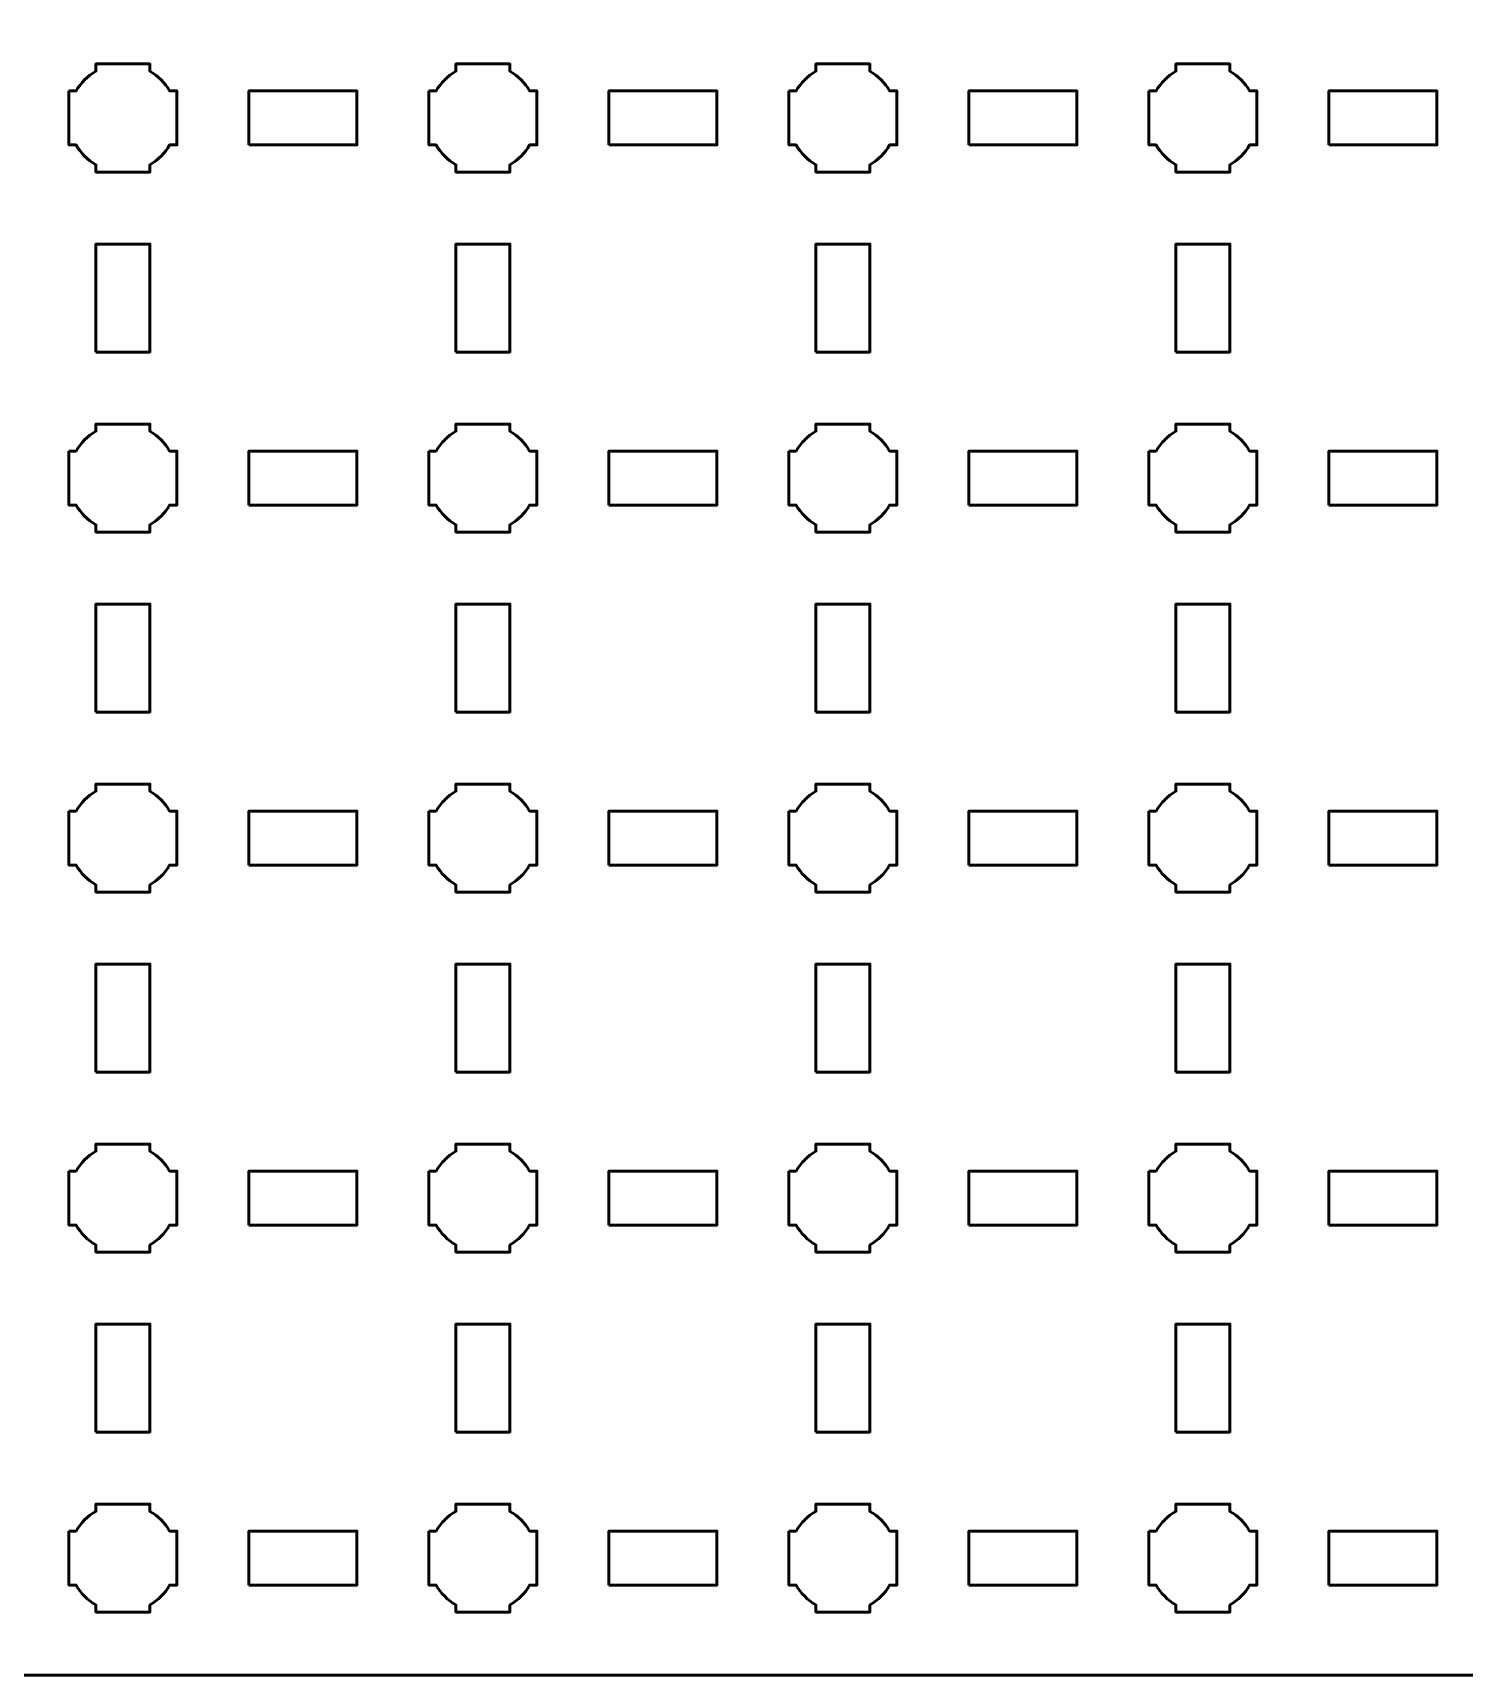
# Model space of a CAD drawing. Header units: centimetres. Extents: x -25.1 to 4.2, y -23.5 to -6.2.
# Drawn here: x -11 to -3.05, y -23.5 to -14.38 of the extents above; entities that cross this region are included whole.
import ezdxf

# ---------------------------------------------------------------- set-up
doc = ezdxf.new("R2010")
doc.units = ezdxf.units.CM
doc.header["$MEASUREMENT"] = 0
doc.layers.add('Layer 1', color=7, linetype='Continuous')

msp = doc.modelspace()

# ---------------------------------------------------------------- linework, layer by layer
at = {"layer": 'Layer 1', "lineweight": 53}
for points in [[(-9.8, -15), (-9.2, -15), (-9.2, -14.7), (-9.8, -14.7), (-9.8, -15)], [(-7.8, -15), (-7.2, -15), (-7.2, -14.7), (-7.8, -14.7), (-7.8, -15)], [(-5.8, -15), (-5.2, -15), (-5.2, -14.7), (-5.8, -14.7), (-5.8, -15)], [(-3.8, -15), (-3.2, -15), (-3.2, -14.7), (-3.8, -14.7), (-3.8, -15)], [(-10.65, -16.15), (-10.35, -16.15), (-10.35, -15.55), (-10.65, -15.55), (-10.65, -16.15)], [(-8.65, -16.15), (-8.35, -16.15), (-8.35, -15.55), (-8.65, -15.55), (-8.65, -16.15)], [(-6.65, -16.15), (-6.35, -16.15), (-6.35, -15.55), (-6.65, -15.55), (-6.65, -16.15)], [(-4.65, -16.15), (-4.35, -16.15), (-4.35, -15.55), (-4.65, -15.55), (-4.65, -16.15)], [(-9.8, -17), (-9.2, -17), (-9.2, -16.7), (-9.8, -16.7), (-9.8, -17)], [(-7.8, -17), (-7.2, -17), (-7.2, -16.7), (-7.8, -16.7), (-7.8, -17)], [(-5.8, -17), (-5.2, -17), (-5.2, -16.7), (-5.8, -16.7), (-5.8, -17)], [(-3.8, -17), (-3.2, -17), (-3.2, -16.7), (-3.8, -16.7), (-3.8, -17)], [(-10.65, -18.15), (-10.35, -18.15), (-10.35, -17.55), (-10.65, -17.55), (-10.65, -18.15)], [(-8.65, -18.15), (-8.35, -18.15), (-8.35, -17.55), (-8.65, -17.55), (-8.65, -18.15)], [(-6.65, -18.15), (-6.35, -18.15), (-6.35, -17.55), (-6.65, -17.55), (-6.65, -18.15)], [(-4.65, -18.15), (-4.35, -18.15), (-4.35, -17.55), (-4.65, -17.55), (-4.65, -18.15)], [(-9.8, -19), (-9.2, -19), (-9.2, -18.7), (-9.8, -18.7), (-9.8, -19)], [(-7.8, -19), (-7.2, -19), (-7.2, -18.7), (-7.8, -18.7), (-7.8, -19)], [(-5.8, -19), (-5.2, -19), (-5.2, -18.7), (-5.8, -18.7), (-5.8, -19)], [(-3.8, -19), (-3.2, -19), (-3.2, -18.7), (-3.8, -18.7), (-3.8, -19)], [(-10.65, -20.15), (-10.35, -20.15), (-10.35, -19.55), (-10.65, -19.55), (-10.65, -20.15)], [(-8.65, -20.15), (-8.35, -20.15), (-8.35, -19.55), (-8.65, -19.55), (-8.65, -20.15)], [(-6.65, -20.15), (-6.35, -20.15), (-6.35, -19.55), (-6.65, -19.55), (-6.65, -20.15)], [(-4.65, -20.15), (-4.35, -20.15), (-4.35, -19.55), (-4.65, -19.55), (-4.65, -20.15)], [(-9.8, -21), (-9.2, -21), (-9.2, -20.7), (-9.8, -20.7), (-9.8, -21)], [(-7.8, -21), (-7.2, -21), (-7.2, -20.7), (-7.8, -20.7), (-7.8, -21)], [(-5.8, -21), (-5.2, -21), (-5.2, -20.7), (-5.8, -20.7), (-5.8, -21)], [(-3.8, -21), (-3.2, -21), (-3.2, -20.7), (-3.8, -20.7), (-3.8, -21)], [(-10.65, -22.15), (-10.35, -22.15), (-10.35, -21.55), (-10.65, -21.55), (-10.65, -22.15)], [(-8.65, -22.15), (-8.35, -22.15), (-8.35, -21.55), (-8.65, -21.55), (-8.65, -22.15)], [(-6.65, -22.15), (-6.35, -22.15), (-6.35, -21.55), (-6.65, -21.55), (-6.65, -22.15)], [(-4.65, -22.15), (-4.35, -22.15), (-4.35, -21.55), (-4.65, -21.55), (-4.65, -22.15)], [(-9.8, -23), (-9.2, -23), (-9.2, -22.7), (-9.8, -22.7), (-9.8, -23)], [(-7.8, -23), (-7.2, -23), (-7.2, -22.7), (-7.8, -22.7), (-7.8, -23)], [(-5.8, -23), (-5.2, -23), (-5.2, -22.7), (-5.8, -22.7), (-5.8, -23)], [(-3.8, -23), (-3.2, -23), (-3.2, -22.7), (-3.8, -22.7), (-3.8, -23)]]:
    msp.add_lwpolyline(points, close=True, dxfattribs=at)
for points, knots in [([(-25.15, -23), (-25.15, -23), (-25.15, -6.7), (-25.15, -6.7), (-25.15, -6.7), (-25.15, -6.42391), (-24.92609, -6.2), (-24.65, -6.2), (-24.65, -6.2), (-24.65, -6.2), (3.65, -6.2), (3.65, -6.2), (3.65, -6.2), (3.92609, -6.2), (4.15, -6.42391), (4.15, -6.7), (4.15, -6.7), (4.15, -6.7), (4.15, -23), (4.15, -23), (4.15, -23), (4.15, -23.27609), (3.92609, -23.5), (3.65, -23.5), (3.65, -23.5), (3.65, -23.5), (-24.65, -23.5), (-24.65, -23.5), (-24.65, -23.5), (-24.92609, -23.5), (-25.15, -23.27609), (-25.15, -23)], [0, 0, 0, 0, 0.125, 0.125, 0.125, 0.125, 0.25, 0.25, 0.25, 0.25, 0.375, 0.375, 0.375, 0.375, 0.5, 0.5, 0.5, 0.5, 0.625, 0.625, 0.625, 0.625, 0.75, 0.75, 0.75, 0.75, 0.875, 0.875, 0.875, 0.875, 1, 1, 1, 1]), ([(-10.8, -14.7), (-10.8, -14.7), (-10.75985, -14.7), (-10.75985, -14.7), (-10.75985, -14.7), (-10.7335, -14.65447), (-10.69553, -14.6165), (-10.65, -14.59015), (-10.65, -14.59015), (-10.65, -14.59015), (-10.65, -14.55), (-10.65, -14.55), (-10.65, -14.55), (-10.65, -14.55), (-10.5, -14.55), (-10.5, -14.55), (-10.5, -14.55), (-10.5, -14.55), (-10.35, -14.55), (-10.35, -14.55), (-10.35, -14.55), (-10.35, -14.55), (-10.35, -14.59015), (-10.35, -14.59015), (-10.35, -14.59015), (-10.30447, -14.6165), (-10.2665, -14.65447), (-10.24015, -14.7), (-10.24015, -14.7), (-10.24015, -14.7), (-10.2, -14.7), (-10.2, -14.7), (-10.2, -14.7), (-10.2, -14.7), (-10.2, -14.85), (-10.2, -14.85), (-10.2, -14.85), (-10.2, -14.85), (-10.2, -15), (-10.2, -15), (-10.2, -15), (-10.2, -15), (-10.24015, -15), (-10.24015, -15), (-10.24015, -15), (-10.2665, -15.04553), (-10.30447, -15.0835), (-10.35, -15.10985), (-10.35, -15.10985), (-10.35, -15.10985), (-10.35, -15.15), (-10.35, -15.15), (-10.35, -15.15), (-10.35, -15.15), (-10.5, -15.15), (-10.5, -15.15), (-10.5, -15.15), (-10.5, -15.15), (-10.65, -15.15), (-10.65, -15.15), (-10.65, -15.15), (-10.65, -15.15), (-10.65, -15.10985), (-10.65, -15.10985), (-10.65, -15.10985), (-10.69553, -15.0835), (-10.7335, -15.04553), (-10.75985, -15), (-10.75985, -15), (-10.75985, -15), (-10.8, -15), (-10.8, -15), (-10.8, -15), (-10.8, -15), (-10.8, -14.85), (-10.8, -14.85), (-10.8, -14.85), (-10.8, -14.85), (-10.8, -14.7), (-10.8, -14.7)], [0, 0, 0, 0, 0.05, 0.05, 0.05, 0.05, 0.1, 0.1, 0.1, 0.1, 0.15, 0.15, 0.15, 0.15, 0.2, 0.2, 0.2, 0.2, 0.25, 0.25, 0.25, 0.25, 0.3, 0.3, 0.3, 0.3, 0.35, 0.35, 0.35, 0.35, 0.4, 0.4, 0.4, 0.4, 0.45, 0.45, 0.45, 0.45, 0.5, 0.5, 0.5, 0.5, 0.55, 0.55, 0.55, 0.55, 0.6, 0.6, 0.6, 0.6, 0.65, 0.65, 0.65, 0.65, 0.7, 0.7, 0.7, 0.7, 0.75, 0.75, 0.75, 0.75, 0.8, 0.8, 0.8, 0.8, 0.85, 0.85, 0.85, 0.85, 0.9, 0.9, 0.9, 0.9, 0.95, 0.95, 0.95, 0.95, 1, 1, 1, 1]), ([(-8.8, -14.7), (-8.8, -14.7), (-8.75985, -14.7), (-8.75985, -14.7), (-8.75985, -14.7), (-8.7335, -14.65447), (-8.69553, -14.6165), (-8.65, -14.59015), (-8.65, -14.59015), (-8.65, -14.59015), (-8.65, -14.55), (-8.65, -14.55), (-8.65, -14.55), (-8.65, -14.55), (-8.5, -14.55), (-8.5, -14.55), (-8.5, -14.55), (-8.5, -14.55), (-8.35, -14.55), (-8.35, -14.55), (-8.35, -14.55), (-8.35, -14.55), (-8.35, -14.59015), (-8.35, -14.59015), (-8.35, -14.59015), (-8.30447, -14.6165), (-8.2665, -14.65447), (-8.24015, -14.7), (-8.24015, -14.7), (-8.24015, -14.7), (-8.2, -14.7), (-8.2, -14.7), (-8.2, -14.7), (-8.2, -14.7), (-8.2, -14.85), (-8.2, -14.85), (-8.2, -14.85), (-8.2, -14.85), (-8.2, -15), (-8.2, -15), (-8.2, -15), (-8.2, -15), (-8.24015, -15), (-8.24015, -15), (-8.24015, -15), (-8.2665, -15.04553), (-8.30447, -15.0835), (-8.35, -15.10985), (-8.35, -15.10985), (-8.35, -15.10985), (-8.35, -15.15), (-8.35, -15.15), (-8.35, -15.15), (-8.35, -15.15), (-8.5, -15.15), (-8.5, -15.15), (-8.5, -15.15), (-8.5, -15.15), (-8.65, -15.15), (-8.65, -15.15), (-8.65, -15.15), (-8.65, -15.15), (-8.65, -15.10985), (-8.65, -15.10985), (-8.65, -15.10985), (-8.69553, -15.0835), (-8.7335, -15.04553), (-8.75985, -15), (-8.75985, -15), (-8.75985, -15), (-8.8, -15), (-8.8, -15), (-8.8, -15), (-8.8, -15), (-8.8, -14.85), (-8.8, -14.85), (-8.8, -14.85), (-8.8, -14.85), (-8.8, -14.7), (-8.8, -14.7)], [0, 0, 0, 0, 0.05, 0.05, 0.05, 0.05, 0.1, 0.1, 0.1, 0.1, 0.15, 0.15, 0.15, 0.15, 0.2, 0.2, 0.2, 0.2, 0.25, 0.25, 0.25, 0.25, 0.3, 0.3, 0.3, 0.3, 0.35, 0.35, 0.35, 0.35, 0.4, 0.4, 0.4, 0.4, 0.45, 0.45, 0.45, 0.45, 0.5, 0.5, 0.5, 0.5, 0.55, 0.55, 0.55, 0.55, 0.6, 0.6, 0.6, 0.6, 0.65, 0.65, 0.65, 0.65, 0.7, 0.7, 0.7, 0.7, 0.75, 0.75, 0.75, 0.75, 0.8, 0.8, 0.8, 0.8, 0.85, 0.85, 0.85, 0.85, 0.9, 0.9, 0.9, 0.9, 0.95, 0.95, 0.95, 0.95, 1, 1, 1, 1]), ([(-6.8, -14.7), (-6.8, -14.7), (-6.75985, -14.7), (-6.75985, -14.7), (-6.75985, -14.7), (-6.7335, -14.65447), (-6.69553, -14.6165), (-6.65, -14.59015), (-6.65, -14.59015), (-6.65, -14.59015), (-6.65, -14.55), (-6.65, -14.55), (-6.65, -14.55), (-6.65, -14.55), (-6.5, -14.55), (-6.5, -14.55), (-6.5, -14.55), (-6.5, -14.55), (-6.35, -14.55), (-6.35, -14.55), (-6.35, -14.55), (-6.35, -14.55), (-6.35, -14.59015), (-6.35, -14.59015), (-6.35, -14.59015), (-6.30447, -14.6165), (-6.2665, -14.65447), (-6.24015, -14.7), (-6.24015, -14.7), (-6.24015, -14.7), (-6.2, -14.7), (-6.2, -14.7), (-6.2, -14.7), (-6.2, -14.7), (-6.2, -14.85), (-6.2, -14.85), (-6.2, -14.85), (-6.2, -14.85), (-6.2, -15), (-6.2, -15), (-6.2, -15), (-6.2, -15), (-6.24015, -15), (-6.24015, -15), (-6.24015, -15), (-6.2665, -15.04553), (-6.30447, -15.0835), (-6.35, -15.10985), (-6.35, -15.10985), (-6.35, -15.10985), (-6.35, -15.15), (-6.35, -15.15), (-6.35, -15.15), (-6.35, -15.15), (-6.5, -15.15), (-6.5, -15.15), (-6.5, -15.15), (-6.5, -15.15), (-6.65, -15.15), (-6.65, -15.15), (-6.65, -15.15), (-6.65, -15.15), (-6.65, -15.10985), (-6.65, -15.10985), (-6.65, -15.10985), (-6.69553, -15.0835), (-6.7335, -15.04553), (-6.75985, -15), (-6.75985, -15), (-6.75985, -15), (-6.8, -15), (-6.8, -15), (-6.8, -15), (-6.8, -15), (-6.8, -14.85), (-6.8, -14.85), (-6.8, -14.85), (-6.8, -14.85), (-6.8, -14.7), (-6.8, -14.7)], [0, 0, 0, 0, 0.05, 0.05, 0.05, 0.05, 0.1, 0.1, 0.1, 0.1, 0.15, 0.15, 0.15, 0.15, 0.2, 0.2, 0.2, 0.2, 0.25, 0.25, 0.25, 0.25, 0.3, 0.3, 0.3, 0.3, 0.35, 0.35, 0.35, 0.35, 0.4, 0.4, 0.4, 0.4, 0.45, 0.45, 0.45, 0.45, 0.5, 0.5, 0.5, 0.5, 0.55, 0.55, 0.55, 0.55, 0.6, 0.6, 0.6, 0.6, 0.65, 0.65, 0.65, 0.65, 0.7, 0.7, 0.7, 0.7, 0.75, 0.75, 0.75, 0.75, 0.8, 0.8, 0.8, 0.8, 0.85, 0.85, 0.85, 0.85, 0.9, 0.9, 0.9, 0.9, 0.95, 0.95, 0.95, 0.95, 1, 1, 1, 1]), ([(-4.8, -14.7), (-4.8, -14.7), (-4.75985, -14.7), (-4.75985, -14.7), (-4.75985, -14.7), (-4.7335, -14.65447), (-4.69553, -14.6165), (-4.65, -14.59015), (-4.65, -14.59015), (-4.65, -14.59015), (-4.65, -14.55), (-4.65, -14.55), (-4.65, -14.55), (-4.65, -14.55), (-4.5, -14.55), (-4.5, -14.55), (-4.5, -14.55), (-4.5, -14.55), (-4.35, -14.55), (-4.35, -14.55), (-4.35, -14.55), (-4.35, -14.55), (-4.35, -14.59015), (-4.35, -14.59015), (-4.35, -14.59015), (-4.30447, -14.6165), (-4.2665, -14.65447), (-4.24015, -14.7), (-4.24015, -14.7), (-4.24015, -14.7), (-4.2, -14.7), (-4.2, -14.7), (-4.2, -14.7), (-4.2, -14.7), (-4.2, -14.85), (-4.2, -14.85), (-4.2, -14.85), (-4.2, -14.85), (-4.2, -15), (-4.2, -15), (-4.2, -15), (-4.2, -15), (-4.24015, -15), (-4.24015, -15), (-4.24015, -15), (-4.2665, -15.04553), (-4.30447, -15.0835), (-4.35, -15.10985), (-4.35, -15.10985), (-4.35, -15.10985), (-4.35, -15.15), (-4.35, -15.15), (-4.35, -15.15), (-4.35, -15.15), (-4.5, -15.15), (-4.5, -15.15), (-4.5, -15.15), (-4.5, -15.15), (-4.65, -15.15), (-4.65, -15.15), (-4.65, -15.15), (-4.65, -15.15), (-4.65, -15.10985), (-4.65, -15.10985), (-4.65, -15.10985), (-4.69553, -15.0835), (-4.7335, -15.04553), (-4.75985, -15), (-4.75985, -15), (-4.75985, -15), (-4.8, -15), (-4.8, -15), (-4.8, -15), (-4.8, -15), (-4.8, -14.85), (-4.8, -14.85), (-4.8, -14.85), (-4.8, -14.85), (-4.8, -14.7), (-4.8, -14.7)], [0, 0, 0, 0, 0.05, 0.05, 0.05, 0.05, 0.1, 0.1, 0.1, 0.1, 0.15, 0.15, 0.15, 0.15, 0.2, 0.2, 0.2, 0.2, 0.25, 0.25, 0.25, 0.25, 0.3, 0.3, 0.3, 0.3, 0.35, 0.35, 0.35, 0.35, 0.4, 0.4, 0.4, 0.4, 0.45, 0.45, 0.45, 0.45, 0.5, 0.5, 0.5, 0.5, 0.55, 0.55, 0.55, 0.55, 0.6, 0.6, 0.6, 0.6, 0.65, 0.65, 0.65, 0.65, 0.7, 0.7, 0.7, 0.7, 0.75, 0.75, 0.75, 0.75, 0.8, 0.8, 0.8, 0.8, 0.85, 0.85, 0.85, 0.85, 0.9, 0.9, 0.9, 0.9, 0.95, 0.95, 0.95, 0.95, 1, 1, 1, 1]), ([(-10.8, -16.7), (-10.8, -16.7), (-10.75985, -16.7), (-10.75985, -16.7), (-10.75985, -16.7), (-10.7335, -16.65447), (-10.69553, -16.6165), (-10.65, -16.59015), (-10.65, -16.59015), (-10.65, -16.59015), (-10.65, -16.55), (-10.65, -16.55), (-10.65, -16.55), (-10.65, -16.55), (-10.5, -16.55), (-10.5, -16.55), (-10.5, -16.55), (-10.5, -16.55), (-10.35, -16.55), (-10.35, -16.55), (-10.35, -16.55), (-10.35, -16.55), (-10.35, -16.59015), (-10.35, -16.59015), (-10.35, -16.59015), (-10.30447, -16.6165), (-10.2665, -16.65447), (-10.24015, -16.7), (-10.24015, -16.7), (-10.24015, -16.7), (-10.2, -16.7), (-10.2, -16.7), (-10.2, -16.7), (-10.2, -16.7), (-10.2, -16.85), (-10.2, -16.85), (-10.2, -16.85), (-10.2, -16.85), (-10.2, -17), (-10.2, -17), (-10.2, -17), (-10.2, -17), (-10.24015, -17), (-10.24015, -17), (-10.24015, -17), (-10.2665, -17.04553), (-10.30447, -17.0835), (-10.35, -17.10985), (-10.35, -17.10985), (-10.35, -17.10985), (-10.35, -17.15), (-10.35, -17.15), (-10.35, -17.15), (-10.35, -17.15), (-10.5, -17.15), (-10.5, -17.15), (-10.5, -17.15), (-10.5, -17.15), (-10.65, -17.15), (-10.65, -17.15), (-10.65, -17.15), (-10.65, -17.15), (-10.65, -17.10985), (-10.65, -17.10985), (-10.65, -17.10985), (-10.69553, -17.0835), (-10.7335, -17.04553), (-10.75985, -17), (-10.75985, -17), (-10.75985, -17), (-10.8, -17), (-10.8, -17), (-10.8, -17), (-10.8, -17), (-10.8, -16.85), (-10.8, -16.85), (-10.8, -16.85), (-10.8, -16.85), (-10.8, -16.7), (-10.8, -16.7)], [0, 0, 0, 0, 0.05, 0.05, 0.05, 0.05, 0.1, 0.1, 0.1, 0.1, 0.15, 0.15, 0.15, 0.15, 0.2, 0.2, 0.2, 0.2, 0.25, 0.25, 0.25, 0.25, 0.3, 0.3, 0.3, 0.3, 0.35, 0.35, 0.35, 0.35, 0.4, 0.4, 0.4, 0.4, 0.45, 0.45, 0.45, 0.45, 0.5, 0.5, 0.5, 0.5, 0.55, 0.55, 0.55, 0.55, 0.6, 0.6, 0.6, 0.6, 0.65, 0.65, 0.65, 0.65, 0.7, 0.7, 0.7, 0.7, 0.75, 0.75, 0.75, 0.75, 0.8, 0.8, 0.8, 0.8, 0.85, 0.85, 0.85, 0.85, 0.9, 0.9, 0.9, 0.9, 0.95, 0.95, 0.95, 0.95, 1, 1, 1, 1]), ([(-8.8, -16.7), (-8.8, -16.7), (-8.75985, -16.7), (-8.75985, -16.7), (-8.75985, -16.7), (-8.7335, -16.65447), (-8.69553, -16.6165), (-8.65, -16.59015), (-8.65, -16.59015), (-8.65, -16.59015), (-8.65, -16.55), (-8.65, -16.55), (-8.65, -16.55), (-8.65, -16.55), (-8.5, -16.55), (-8.5, -16.55), (-8.5, -16.55), (-8.5, -16.55), (-8.35, -16.55), (-8.35, -16.55), (-8.35, -16.55), (-8.35, -16.55), (-8.35, -16.59015), (-8.35, -16.59015), (-8.35, -16.59015), (-8.30447, -16.6165), (-8.2665, -16.65447), (-8.24015, -16.7), (-8.24015, -16.7), (-8.24015, -16.7), (-8.2, -16.7), (-8.2, -16.7), (-8.2, -16.7), (-8.2, -16.7), (-8.2, -16.85), (-8.2, -16.85), (-8.2, -16.85), (-8.2, -16.85), (-8.2, -17), (-8.2, -17), (-8.2, -17), (-8.2, -17), (-8.24015, -17), (-8.24015, -17), (-8.24015, -17), (-8.2665, -17.04553), (-8.30447, -17.0835), (-8.35, -17.10985), (-8.35, -17.10985), (-8.35, -17.10985), (-8.35, -17.15), (-8.35, -17.15), (-8.35, -17.15), (-8.35, -17.15), (-8.5, -17.15), (-8.5, -17.15), (-8.5, -17.15), (-8.5, -17.15), (-8.65, -17.15), (-8.65, -17.15), (-8.65, -17.15), (-8.65, -17.15), (-8.65, -17.10985), (-8.65, -17.10985), (-8.65, -17.10985), (-8.69553, -17.0835), (-8.7335, -17.04553), (-8.75985, -17), (-8.75985, -17), (-8.75985, -17), (-8.8, -17), (-8.8, -17), (-8.8, -17), (-8.8, -17), (-8.8, -16.85), (-8.8, -16.85), (-8.8, -16.85), (-8.8, -16.85), (-8.8, -16.7), (-8.8, -16.7)], [0, 0, 0, 0, 0.05, 0.05, 0.05, 0.05, 0.1, 0.1, 0.1, 0.1, 0.15, 0.15, 0.15, 0.15, 0.2, 0.2, 0.2, 0.2, 0.25, 0.25, 0.25, 0.25, 0.3, 0.3, 0.3, 0.3, 0.35, 0.35, 0.35, 0.35, 0.4, 0.4, 0.4, 0.4, 0.45, 0.45, 0.45, 0.45, 0.5, 0.5, 0.5, 0.5, 0.55, 0.55, 0.55, 0.55, 0.6, 0.6, 0.6, 0.6, 0.65, 0.65, 0.65, 0.65, 0.7, 0.7, 0.7, 0.7, 0.75, 0.75, 0.75, 0.75, 0.8, 0.8, 0.8, 0.8, 0.85, 0.85, 0.85, 0.85, 0.9, 0.9, 0.9, 0.9, 0.95, 0.95, 0.95, 0.95, 1, 1, 1, 1]), ([(-6.8, -16.7), (-6.8, -16.7), (-6.75985, -16.7), (-6.75985, -16.7), (-6.75985, -16.7), (-6.7335, -16.65447), (-6.69553, -16.6165), (-6.65, -16.59015), (-6.65, -16.59015), (-6.65, -16.59015), (-6.65, -16.55), (-6.65, -16.55), (-6.65, -16.55), (-6.65, -16.55), (-6.5, -16.55), (-6.5, -16.55), (-6.5, -16.55), (-6.5, -16.55), (-6.35, -16.55), (-6.35, -16.55), (-6.35, -16.55), (-6.35, -16.55), (-6.35, -16.59015), (-6.35, -16.59015), (-6.35, -16.59015), (-6.30447, -16.6165), (-6.2665, -16.65447), (-6.24015, -16.7), (-6.24015, -16.7), (-6.24015, -16.7), (-6.2, -16.7), (-6.2, -16.7), (-6.2, -16.7), (-6.2, -16.7), (-6.2, -16.85), (-6.2, -16.85), (-6.2, -16.85), (-6.2, -16.85), (-6.2, -17), (-6.2, -17), (-6.2, -17), (-6.2, -17), (-6.24015, -17), (-6.24015, -17), (-6.24015, -17), (-6.2665, -17.04553), (-6.30447, -17.0835), (-6.35, -17.10985), (-6.35, -17.10985), (-6.35, -17.10985), (-6.35, -17.15), (-6.35, -17.15), (-6.35, -17.15), (-6.35, -17.15), (-6.5, -17.15), (-6.5, -17.15), (-6.5, -17.15), (-6.5, -17.15), (-6.65, -17.15), (-6.65, -17.15), (-6.65, -17.15), (-6.65, -17.15), (-6.65, -17.10985), (-6.65, -17.10985), (-6.65, -17.10985), (-6.69553, -17.0835), (-6.7335, -17.04553), (-6.75985, -17), (-6.75985, -17), (-6.75985, -17), (-6.8, -17), (-6.8, -17), (-6.8, -17), (-6.8, -17), (-6.8, -16.85), (-6.8, -16.85), (-6.8, -16.85), (-6.8, -16.85), (-6.8, -16.7), (-6.8, -16.7)], [0, 0, 0, 0, 0.05, 0.05, 0.05, 0.05, 0.1, 0.1, 0.1, 0.1, 0.15, 0.15, 0.15, 0.15, 0.2, 0.2, 0.2, 0.2, 0.25, 0.25, 0.25, 0.25, 0.3, 0.3, 0.3, 0.3, 0.35, 0.35, 0.35, 0.35, 0.4, 0.4, 0.4, 0.4, 0.45, 0.45, 0.45, 0.45, 0.5, 0.5, 0.5, 0.5, 0.55, 0.55, 0.55, 0.55, 0.6, 0.6, 0.6, 0.6, 0.65, 0.65, 0.65, 0.65, 0.7, 0.7, 0.7, 0.7, 0.75, 0.75, 0.75, 0.75, 0.8, 0.8, 0.8, 0.8, 0.85, 0.85, 0.85, 0.85, 0.9, 0.9, 0.9, 0.9, 0.95, 0.95, 0.95, 0.95, 1, 1, 1, 1]), ([(-4.8, -16.7), (-4.8, -16.7), (-4.75985, -16.7), (-4.75985, -16.7), (-4.75985, -16.7), (-4.7335, -16.65447), (-4.69553, -16.6165), (-4.65, -16.59015), (-4.65, -16.59015), (-4.65, -16.59015), (-4.65, -16.55), (-4.65, -16.55), (-4.65, -16.55), (-4.65, -16.55), (-4.5, -16.55), (-4.5, -16.55), (-4.5, -16.55), (-4.5, -16.55), (-4.35, -16.55), (-4.35, -16.55), (-4.35, -16.55), (-4.35, -16.55), (-4.35, -16.59015), (-4.35, -16.59015), (-4.35, -16.59015), (-4.30447, -16.6165), (-4.2665, -16.65447), (-4.24015, -16.7), (-4.24015, -16.7), (-4.24015, -16.7), (-4.2, -16.7), (-4.2, -16.7), (-4.2, -16.7), (-4.2, -16.7), (-4.2, -16.85), (-4.2, -16.85), (-4.2, -16.85), (-4.2, -16.85), (-4.2, -17), (-4.2, -17), (-4.2, -17), (-4.2, -17), (-4.24015, -17), (-4.24015, -17), (-4.24015, -17), (-4.2665, -17.04553), (-4.30447, -17.0835), (-4.35, -17.10985), (-4.35, -17.10985), (-4.35, -17.10985), (-4.35, -17.15), (-4.35, -17.15), (-4.35, -17.15), (-4.35, -17.15), (-4.5, -17.15), (-4.5, -17.15), (-4.5, -17.15), (-4.5, -17.15), (-4.65, -17.15), (-4.65, -17.15), (-4.65, -17.15), (-4.65, -17.15), (-4.65, -17.10985), (-4.65, -17.10985), (-4.65, -17.10985), (-4.69553, -17.0835), (-4.7335, -17.04553), (-4.75985, -17), (-4.75985, -17), (-4.75985, -17), (-4.8, -17), (-4.8, -17), (-4.8, -17), (-4.8, -17), (-4.8, -16.85), (-4.8, -16.85), (-4.8, -16.85), (-4.8, -16.85), (-4.8, -16.7), (-4.8, -16.7)], [0, 0, 0, 0, 0.05, 0.05, 0.05, 0.05, 0.1, 0.1, 0.1, 0.1, 0.15, 0.15, 0.15, 0.15, 0.2, 0.2, 0.2, 0.2, 0.25, 0.25, 0.25, 0.25, 0.3, 0.3, 0.3, 0.3, 0.35, 0.35, 0.35, 0.35, 0.4, 0.4, 0.4, 0.4, 0.45, 0.45, 0.45, 0.45, 0.5, 0.5, 0.5, 0.5, 0.55, 0.55, 0.55, 0.55, 0.6, 0.6, 0.6, 0.6, 0.65, 0.65, 0.65, 0.65, 0.7, 0.7, 0.7, 0.7, 0.75, 0.75, 0.75, 0.75, 0.8, 0.8, 0.8, 0.8, 0.85, 0.85, 0.85, 0.85, 0.9, 0.9, 0.9, 0.9, 0.95, 0.95, 0.95, 0.95, 1, 1, 1, 1]), ([(-10.8, -18.7), (-10.8, -18.7), (-10.75985, -18.7), (-10.75985, -18.7), (-10.75985, -18.7), (-10.7335, -18.65447), (-10.69553, -18.6165), (-10.65, -18.59015), (-10.65, -18.59015), (-10.65, -18.59015), (-10.65, -18.55), (-10.65, -18.55), (-10.65, -18.55), (-10.65, -18.55), (-10.5, -18.55), (-10.5, -18.55), (-10.5, -18.55), (-10.5, -18.55), (-10.35, -18.55), (-10.35, -18.55), (-10.35, -18.55), (-10.35, -18.55), (-10.35, -18.59015), (-10.35, -18.59015), (-10.35, -18.59015), (-10.30447, -18.6165), (-10.2665, -18.65447), (-10.24015, -18.7), (-10.24015, -18.7), (-10.24015, -18.7), (-10.2, -18.7), (-10.2, -18.7), (-10.2, -18.7), (-10.2, -18.7), (-10.2, -18.85), (-10.2, -18.85), (-10.2, -18.85), (-10.2, -18.85), (-10.2, -19), (-10.2, -19), (-10.2, -19), (-10.2, -19), (-10.24015, -19), (-10.24015, -19), (-10.24015, -19), (-10.2665, -19.04553), (-10.30447, -19.0835), (-10.35, -19.10985), (-10.35, -19.10985), (-10.35, -19.10985), (-10.35, -19.15), (-10.35, -19.15), (-10.35, -19.15), (-10.35, -19.15), (-10.5, -19.15), (-10.5, -19.15), (-10.5, -19.15), (-10.5, -19.15), (-10.65, -19.15), (-10.65, -19.15), (-10.65, -19.15), (-10.65, -19.15), (-10.65, -19.10985), (-10.65, -19.10985), (-10.65, -19.10985), (-10.69553, -19.0835), (-10.7335, -19.04553), (-10.75985, -19), (-10.75985, -19), (-10.75985, -19), (-10.8, -19), (-10.8, -19), (-10.8, -19), (-10.8, -19), (-10.8, -18.85), (-10.8, -18.85), (-10.8, -18.85), (-10.8, -18.85), (-10.8, -18.7), (-10.8, -18.7)], [0, 0, 0, 0, 0.05, 0.05, 0.05, 0.05, 0.1, 0.1, 0.1, 0.1, 0.15, 0.15, 0.15, 0.15, 0.2, 0.2, 0.2, 0.2, 0.25, 0.25, 0.25, 0.25, 0.3, 0.3, 0.3, 0.3, 0.35, 0.35, 0.35, 0.35, 0.4, 0.4, 0.4, 0.4, 0.45, 0.45, 0.45, 0.45, 0.5, 0.5, 0.5, 0.5, 0.55, 0.55, 0.55, 0.55, 0.6, 0.6, 0.6, 0.6, 0.65, 0.65, 0.65, 0.65, 0.7, 0.7, 0.7, 0.7, 0.75, 0.75, 0.75, 0.75, 0.8, 0.8, 0.8, 0.8, 0.85, 0.85, 0.85, 0.85, 0.9, 0.9, 0.9, 0.9, 0.95, 0.95, 0.95, 0.95, 1, 1, 1, 1]), ([(-8.8, -18.7), (-8.8, -18.7), (-8.75985, -18.7), (-8.75985, -18.7), (-8.75985, -18.7), (-8.7335, -18.65447), (-8.69553, -18.6165), (-8.65, -18.59015), (-8.65, -18.59015), (-8.65, -18.59015), (-8.65, -18.55), (-8.65, -18.55), (-8.65, -18.55), (-8.65, -18.55), (-8.5, -18.55), (-8.5, -18.55), (-8.5, -18.55), (-8.5, -18.55), (-8.35, -18.55), (-8.35, -18.55), (-8.35, -18.55), (-8.35, -18.55), (-8.35, -18.59015), (-8.35, -18.59015), (-8.35, -18.59015), (-8.30447, -18.6165), (-8.2665, -18.65447), (-8.24015, -18.7), (-8.24015, -18.7), (-8.24015, -18.7), (-8.2, -18.7), (-8.2, -18.7), (-8.2, -18.7), (-8.2, -18.7), (-8.2, -18.85), (-8.2, -18.85), (-8.2, -18.85), (-8.2, -18.85), (-8.2, -19), (-8.2, -19), (-8.2, -19), (-8.2, -19), (-8.24015, -19), (-8.24015, -19), (-8.24015, -19), (-8.2665, -19.04553), (-8.30447, -19.0835), (-8.35, -19.10985), (-8.35, -19.10985), (-8.35, -19.10985), (-8.35, -19.15), (-8.35, -19.15), (-8.35, -19.15), (-8.35, -19.15), (-8.5, -19.15), (-8.5, -19.15), (-8.5, -19.15), (-8.5, -19.15), (-8.65, -19.15), (-8.65, -19.15), (-8.65, -19.15), (-8.65, -19.15), (-8.65, -19.10985), (-8.65, -19.10985), (-8.65, -19.10985), (-8.69553, -19.0835), (-8.7335, -19.04553), (-8.75985, -19), (-8.75985, -19), (-8.75985, -19), (-8.8, -19), (-8.8, -19), (-8.8, -19), (-8.8, -19), (-8.8, -18.85), (-8.8, -18.85), (-8.8, -18.85), (-8.8, -18.85), (-8.8, -18.7), (-8.8, -18.7)], [0, 0, 0, 0, 0.05, 0.05, 0.05, 0.05, 0.1, 0.1, 0.1, 0.1, 0.15, 0.15, 0.15, 0.15, 0.2, 0.2, 0.2, 0.2, 0.25, 0.25, 0.25, 0.25, 0.3, 0.3, 0.3, 0.3, 0.35, 0.35, 0.35, 0.35, 0.4, 0.4, 0.4, 0.4, 0.45, 0.45, 0.45, 0.45, 0.5, 0.5, 0.5, 0.5, 0.55, 0.55, 0.55, 0.55, 0.6, 0.6, 0.6, 0.6, 0.65, 0.65, 0.65, 0.65, 0.7, 0.7, 0.7, 0.7, 0.75, 0.75, 0.75, 0.75, 0.8, 0.8, 0.8, 0.8, 0.85, 0.85, 0.85, 0.85, 0.9, 0.9, 0.9, 0.9, 0.95, 0.95, 0.95, 0.95, 1, 1, 1, 1]), ([(-6.8, -18.7), (-6.8, -18.7), (-6.75985, -18.7), (-6.75985, -18.7), (-6.75985, -18.7), (-6.7335, -18.65447), (-6.69553, -18.6165), (-6.65, -18.59015), (-6.65, -18.59015), (-6.65, -18.59015), (-6.65, -18.55), (-6.65, -18.55), (-6.65, -18.55), (-6.65, -18.55), (-6.5, -18.55), (-6.5, -18.55), (-6.5, -18.55), (-6.5, -18.55), (-6.35, -18.55), (-6.35, -18.55), (-6.35, -18.55), (-6.35, -18.55), (-6.35, -18.59015), (-6.35, -18.59015), (-6.35, -18.59015), (-6.30447, -18.6165), (-6.2665, -18.65447), (-6.24015, -18.7), (-6.24015, -18.7), (-6.24015, -18.7), (-6.2, -18.7), (-6.2, -18.7), (-6.2, -18.7), (-6.2, -18.7), (-6.2, -18.85), (-6.2, -18.85), (-6.2, -18.85), (-6.2, -18.85), (-6.2, -19), (-6.2, -19), (-6.2, -19), (-6.2, -19), (-6.24015, -19), (-6.24015, -19), (-6.24015, -19), (-6.2665, -19.04553), (-6.30447, -19.0835), (-6.35, -19.10985), (-6.35, -19.10985), (-6.35, -19.10985), (-6.35, -19.15), (-6.35, -19.15), (-6.35, -19.15), (-6.35, -19.15), (-6.5, -19.15), (-6.5, -19.15), (-6.5, -19.15), (-6.5, -19.15), (-6.65, -19.15), (-6.65, -19.15), (-6.65, -19.15), (-6.65, -19.15), (-6.65, -19.10985), (-6.65, -19.10985), (-6.65, -19.10985), (-6.69553, -19.0835), (-6.7335, -19.04553), (-6.75985, -19), (-6.75985, -19), (-6.75985, -19), (-6.8, -19), (-6.8, -19), (-6.8, -19), (-6.8, -19), (-6.8, -18.85), (-6.8, -18.85), (-6.8, -18.85), (-6.8, -18.85), (-6.8, -18.7), (-6.8, -18.7)], [0, 0, 0, 0, 0.05, 0.05, 0.05, 0.05, 0.1, 0.1, 0.1, 0.1, 0.15, 0.15, 0.15, 0.15, 0.2, 0.2, 0.2, 0.2, 0.25, 0.25, 0.25, 0.25, 0.3, 0.3, 0.3, 0.3, 0.35, 0.35, 0.35, 0.35, 0.4, 0.4, 0.4, 0.4, 0.45, 0.45, 0.45, 0.45, 0.5, 0.5, 0.5, 0.5, 0.55, 0.55, 0.55, 0.55, 0.6, 0.6, 0.6, 0.6, 0.65, 0.65, 0.65, 0.65, 0.7, 0.7, 0.7, 0.7, 0.75, 0.75, 0.75, 0.75, 0.8, 0.8, 0.8, 0.8, 0.85, 0.85, 0.85, 0.85, 0.9, 0.9, 0.9, 0.9, 0.95, 0.95, 0.95, 0.95, 1, 1, 1, 1]), ([(-4.8, -18.7), (-4.8, -18.7), (-4.75985, -18.7), (-4.75985, -18.7), (-4.75985, -18.7), (-4.7335, -18.65447), (-4.69553, -18.6165), (-4.65, -18.59015), (-4.65, -18.59015), (-4.65, -18.59015), (-4.65, -18.55), (-4.65, -18.55), (-4.65, -18.55), (-4.65, -18.55), (-4.5, -18.55), (-4.5, -18.55), (-4.5, -18.55), (-4.5, -18.55), (-4.35, -18.55), (-4.35, -18.55), (-4.35, -18.55), (-4.35, -18.55), (-4.35, -18.59015), (-4.35, -18.59015), (-4.35, -18.59015), (-4.30447, -18.6165), (-4.2665, -18.65447), (-4.24015, -18.7), (-4.24015, -18.7), (-4.24015, -18.7), (-4.2, -18.7), (-4.2, -18.7), (-4.2, -18.7), (-4.2, -18.7), (-4.2, -18.85), (-4.2, -18.85), (-4.2, -18.85), (-4.2, -18.85), (-4.2, -19), (-4.2, -19), (-4.2, -19), (-4.2, -19), (-4.24015, -19), (-4.24015, -19), (-4.24015, -19), (-4.2665, -19.04553), (-4.30447, -19.0835), (-4.35, -19.10985), (-4.35, -19.10985), (-4.35, -19.10985), (-4.35, -19.15), (-4.35, -19.15), (-4.35, -19.15), (-4.35, -19.15), (-4.5, -19.15), (-4.5, -19.15), (-4.5, -19.15), (-4.5, -19.15), (-4.65, -19.15), (-4.65, -19.15), (-4.65, -19.15), (-4.65, -19.15), (-4.65, -19.10985), (-4.65, -19.10985), (-4.65, -19.10985), (-4.69553, -19.0835), (-4.7335, -19.04553), (-4.75985, -19), (-4.75985, -19), (-4.75985, -19), (-4.8, -19), (-4.8, -19), (-4.8, -19), (-4.8, -19), (-4.8, -18.85), (-4.8, -18.85), (-4.8, -18.85), (-4.8, -18.85), (-4.8, -18.7), (-4.8, -18.7)], [0, 0, 0, 0, 0.05, 0.05, 0.05, 0.05, 0.1, 0.1, 0.1, 0.1, 0.15, 0.15, 0.15, 0.15, 0.2, 0.2, 0.2, 0.2, 0.25, 0.25, 0.25, 0.25, 0.3, 0.3, 0.3, 0.3, 0.35, 0.35, 0.35, 0.35, 0.4, 0.4, 0.4, 0.4, 0.45, 0.45, 0.45, 0.45, 0.5, 0.5, 0.5, 0.5, 0.55, 0.55, 0.55, 0.55, 0.6, 0.6, 0.6, 0.6, 0.65, 0.65, 0.65, 0.65, 0.7, 0.7, 0.7, 0.7, 0.75, 0.75, 0.75, 0.75, 0.8, 0.8, 0.8, 0.8, 0.85, 0.85, 0.85, 0.85, 0.9, 0.9, 0.9, 0.9, 0.95, 0.95, 0.95, 0.95, 1, 1, 1, 1]), ([(-10.8, -20.7), (-10.8, -20.7), (-10.75985, -20.7), (-10.75985, -20.7), (-10.75985, -20.7), (-10.7335, -20.65447), (-10.69553, -20.6165), (-10.65, -20.59015), (-10.65, -20.59015), (-10.65, -20.59015), (-10.65, -20.55), (-10.65, -20.55), (-10.65, -20.55), (-10.65, -20.55), (-10.5, -20.55), (-10.5, -20.55), (-10.5, -20.55), (-10.5, -20.55), (-10.35, -20.55), (-10.35, -20.55), (-10.35, -20.55), (-10.35, -20.55), (-10.35, -20.59015), (-10.35, -20.59015), (-10.35, -20.59015), (-10.30447, -20.6165), (-10.2665, -20.65447), (-10.24015, -20.7), (-10.24015, -20.7), (-10.24015, -20.7), (-10.2, -20.7), (-10.2, -20.7), (-10.2, -20.7), (-10.2, -20.7), (-10.2, -20.85), (-10.2, -20.85), (-10.2, -20.85), (-10.2, -20.85), (-10.2, -21), (-10.2, -21), (-10.2, -21), (-10.2, -21), (-10.24015, -21), (-10.24015, -21), (-10.24015, -21), (-10.2665, -21.04553), (-10.30447, -21.0835), (-10.35, -21.10985), (-10.35, -21.10985), (-10.35, -21.10985), (-10.35, -21.15), (-10.35, -21.15), (-10.35, -21.15), (-10.35, -21.15), (-10.5, -21.15), (-10.5, -21.15), (-10.5, -21.15), (-10.5, -21.15), (-10.65, -21.15), (-10.65, -21.15), (-10.65, -21.15), (-10.65, -21.15), (-10.65, -21.10985), (-10.65, -21.10985), (-10.65, -21.10985), (-10.69553, -21.0835), (-10.7335, -21.04553), (-10.75985, -21), (-10.75985, -21), (-10.75985, -21), (-10.8, -21), (-10.8, -21), (-10.8, -21), (-10.8, -21), (-10.8, -20.85), (-10.8, -20.85), (-10.8, -20.85), (-10.8, -20.85), (-10.8, -20.7), (-10.8, -20.7)], [0, 0, 0, 0, 0.05, 0.05, 0.05, 0.05, 0.1, 0.1, 0.1, 0.1, 0.15, 0.15, 0.15, 0.15, 0.2, 0.2, 0.2, 0.2, 0.25, 0.25, 0.25, 0.25, 0.3, 0.3, 0.3, 0.3, 0.35, 0.35, 0.35, 0.35, 0.4, 0.4, 0.4, 0.4, 0.45, 0.45, 0.45, 0.45, 0.5, 0.5, 0.5, 0.5, 0.55, 0.55, 0.55, 0.55, 0.6, 0.6, 0.6, 0.6, 0.65, 0.65, 0.65, 0.65, 0.7, 0.7, 0.7, 0.7, 0.75, 0.75, 0.75, 0.75, 0.8, 0.8, 0.8, 0.8, 0.85, 0.85, 0.85, 0.85, 0.9, 0.9, 0.9, 0.9, 0.95, 0.95, 0.95, 0.95, 1, 1, 1, 1]), ([(-8.8, -20.7), (-8.8, -20.7), (-8.75985, -20.7), (-8.75985, -20.7), (-8.75985, -20.7), (-8.7335, -20.65447), (-8.69553, -20.6165), (-8.65, -20.59015), (-8.65, -20.59015), (-8.65, -20.59015), (-8.65, -20.55), (-8.65, -20.55), (-8.65, -20.55), (-8.65, -20.55), (-8.5, -20.55), (-8.5, -20.55), (-8.5, -20.55), (-8.5, -20.55), (-8.35, -20.55), (-8.35, -20.55), (-8.35, -20.55), (-8.35, -20.55), (-8.35, -20.59015), (-8.35, -20.59015), (-8.35, -20.59015), (-8.30447, -20.6165), (-8.2665, -20.65447), (-8.24015, -20.7), (-8.24015, -20.7), (-8.24015, -20.7), (-8.2, -20.7), (-8.2, -20.7), (-8.2, -20.7), (-8.2, -20.7), (-8.2, -20.85), (-8.2, -20.85), (-8.2, -20.85), (-8.2, -20.85), (-8.2, -21), (-8.2, -21), (-8.2, -21), (-8.2, -21), (-8.24015, -21), (-8.24015, -21), (-8.24015, -21), (-8.2665, -21.04553), (-8.30447, -21.0835), (-8.35, -21.10985), (-8.35, -21.10985), (-8.35, -21.10985), (-8.35, -21.15), (-8.35, -21.15), (-8.35, -21.15), (-8.35, -21.15), (-8.5, -21.15), (-8.5, -21.15), (-8.5, -21.15), (-8.5, -21.15), (-8.65, -21.15), (-8.65, -21.15), (-8.65, -21.15), (-8.65, -21.15), (-8.65, -21.10985), (-8.65, -21.10985), (-8.65, -21.10985), (-8.69553, -21.0835), (-8.7335, -21.04553), (-8.75985, -21), (-8.75985, -21), (-8.75985, -21), (-8.8, -21), (-8.8, -21), (-8.8, -21), (-8.8, -21), (-8.8, -20.85), (-8.8, -20.85), (-8.8, -20.85), (-8.8, -20.85), (-8.8, -20.7), (-8.8, -20.7)], [0, 0, 0, 0, 0.05, 0.05, 0.05, 0.05, 0.1, 0.1, 0.1, 0.1, 0.15, 0.15, 0.15, 0.15, 0.2, 0.2, 0.2, 0.2, 0.25, 0.25, 0.25, 0.25, 0.3, 0.3, 0.3, 0.3, 0.35, 0.35, 0.35, 0.35, 0.4, 0.4, 0.4, 0.4, 0.45, 0.45, 0.45, 0.45, 0.5, 0.5, 0.5, 0.5, 0.55, 0.55, 0.55, 0.55, 0.6, 0.6, 0.6, 0.6, 0.65, 0.65, 0.65, 0.65, 0.7, 0.7, 0.7, 0.7, 0.75, 0.75, 0.75, 0.75, 0.8, 0.8, 0.8, 0.8, 0.85, 0.85, 0.85, 0.85, 0.9, 0.9, 0.9, 0.9, 0.95, 0.95, 0.95, 0.95, 1, 1, 1, 1]), ([(-6.8, -20.7), (-6.8, -20.7), (-6.75985, -20.7), (-6.75985, -20.7), (-6.75985, -20.7), (-6.7335, -20.65447), (-6.69553, -20.6165), (-6.65, -20.59015), (-6.65, -20.59015), (-6.65, -20.59015), (-6.65, -20.55), (-6.65, -20.55), (-6.65, -20.55), (-6.65, -20.55), (-6.5, -20.55), (-6.5, -20.55), (-6.5, -20.55), (-6.5, -20.55), (-6.35, -20.55), (-6.35, -20.55), (-6.35, -20.55), (-6.35, -20.55), (-6.35, -20.59015), (-6.35, -20.59015), (-6.35, -20.59015), (-6.30447, -20.6165), (-6.2665, -20.65447), (-6.24015, -20.7), (-6.24015, -20.7), (-6.24015, -20.7), (-6.2, -20.7), (-6.2, -20.7), (-6.2, -20.7), (-6.2, -20.7), (-6.2, -20.85), (-6.2, -20.85), (-6.2, -20.85), (-6.2, -20.85), (-6.2, -21), (-6.2, -21), (-6.2, -21), (-6.2, -21), (-6.24015, -21), (-6.24015, -21), (-6.24015, -21), (-6.2665, -21.04553), (-6.30447, -21.0835), (-6.35, -21.10985), (-6.35, -21.10985), (-6.35, -21.10985), (-6.35, -21.15), (-6.35, -21.15), (-6.35, -21.15), (-6.35, -21.15), (-6.5, -21.15), (-6.5, -21.15), (-6.5, -21.15), (-6.5, -21.15), (-6.65, -21.15), (-6.65, -21.15), (-6.65, -21.15), (-6.65, -21.15), (-6.65, -21.10985), (-6.65, -21.10985), (-6.65, -21.10985), (-6.69553, -21.0835), (-6.7335, -21.04553), (-6.75985, -21), (-6.75985, -21), (-6.75985, -21), (-6.8, -21), (-6.8, -21), (-6.8, -21), (-6.8, -21), (-6.8, -20.85), (-6.8, -20.85), (-6.8, -20.85), (-6.8, -20.85), (-6.8, -20.7), (-6.8, -20.7)], [0, 0, 0, 0, 0.05, 0.05, 0.05, 0.05, 0.1, 0.1, 0.1, 0.1, 0.15, 0.15, 0.15, 0.15, 0.2, 0.2, 0.2, 0.2, 0.25, 0.25, 0.25, 0.25, 0.3, 0.3, 0.3, 0.3, 0.35, 0.35, 0.35, 0.35, 0.4, 0.4, 0.4, 0.4, 0.45, 0.45, 0.45, 0.45, 0.5, 0.5, 0.5, 0.5, 0.55, 0.55, 0.55, 0.55, 0.6, 0.6, 0.6, 0.6, 0.65, 0.65, 0.65, 0.65, 0.7, 0.7, 0.7, 0.7, 0.75, 0.75, 0.75, 0.75, 0.8, 0.8, 0.8, 0.8, 0.85, 0.85, 0.85, 0.85, 0.9, 0.9, 0.9, 0.9, 0.95, 0.95, 0.95, 0.95, 1, 1, 1, 1]), ([(-4.8, -20.7), (-4.8, -20.7), (-4.75985, -20.7), (-4.75985, -20.7), (-4.75985, -20.7), (-4.7335, -20.65447), (-4.69553, -20.6165), (-4.65, -20.59015), (-4.65, -20.59015), (-4.65, -20.59015), (-4.65, -20.55), (-4.65, -20.55), (-4.65, -20.55), (-4.65, -20.55), (-4.5, -20.55), (-4.5, -20.55), (-4.5, -20.55), (-4.5, -20.55), (-4.35, -20.55), (-4.35, -20.55), (-4.35, -20.55), (-4.35, -20.55), (-4.35, -20.59015), (-4.35, -20.59015), (-4.35, -20.59015), (-4.30447, -20.6165), (-4.2665, -20.65447), (-4.24015, -20.7), (-4.24015, -20.7), (-4.24015, -20.7), (-4.2, -20.7), (-4.2, -20.7), (-4.2, -20.7), (-4.2, -20.7), (-4.2, -20.85), (-4.2, -20.85), (-4.2, -20.85), (-4.2, -20.85), (-4.2, -21), (-4.2, -21), (-4.2, -21), (-4.2, -21), (-4.24015, -21), (-4.24015, -21), (-4.24015, -21), (-4.2665, -21.04553), (-4.30447, -21.0835), (-4.35, -21.10985), (-4.35, -21.10985), (-4.35, -21.10985), (-4.35, -21.15), (-4.35, -21.15), (-4.35, -21.15), (-4.35, -21.15), (-4.5, -21.15), (-4.5, -21.15), (-4.5, -21.15), (-4.5, -21.15), (-4.65, -21.15), (-4.65, -21.15), (-4.65, -21.15), (-4.65, -21.15), (-4.65, -21.10985), (-4.65, -21.10985), (-4.65, -21.10985), (-4.69553, -21.0835), (-4.7335, -21.04553), (-4.75985, -21), (-4.75985, -21), (-4.75985, -21), (-4.8, -21), (-4.8, -21), (-4.8, -21), (-4.8, -21), (-4.8, -20.85), (-4.8, -20.85), (-4.8, -20.85), (-4.8, -20.85), (-4.8, -20.7), (-4.8, -20.7)], [0, 0, 0, 0, 0.05, 0.05, 0.05, 0.05, 0.1, 0.1, 0.1, 0.1, 0.15, 0.15, 0.15, 0.15, 0.2, 0.2, 0.2, 0.2, 0.25, 0.25, 0.25, 0.25, 0.3, 0.3, 0.3, 0.3, 0.35, 0.35, 0.35, 0.35, 0.4, 0.4, 0.4, 0.4, 0.45, 0.45, 0.45, 0.45, 0.5, 0.5, 0.5, 0.5, 0.55, 0.55, 0.55, 0.55, 0.6, 0.6, 0.6, 0.6, 0.65, 0.65, 0.65, 0.65, 0.7, 0.7, 0.7, 0.7, 0.75, 0.75, 0.75, 0.75, 0.8, 0.8, 0.8, 0.8, 0.85, 0.85, 0.85, 0.85, 0.9, 0.9, 0.9, 0.9, 0.95, 0.95, 0.95, 0.95, 1, 1, 1, 1]), ([(-10.8, -22.7), (-10.8, -22.7), (-10.75985, -22.7), (-10.75985, -22.7), (-10.75985, -22.7), (-10.7335, -22.65447), (-10.69553, -22.6165), (-10.65, -22.59015), (-10.65, -22.59015), (-10.65, -22.59015), (-10.65, -22.55), (-10.65, -22.55), (-10.65, -22.55), (-10.65, -22.55), (-10.5, -22.55), (-10.5, -22.55), (-10.5, -22.55), (-10.5, -22.55), (-10.35, -22.55), (-10.35, -22.55), (-10.35, -22.55), (-10.35, -22.55), (-10.35, -22.59015), (-10.35, -22.59015), (-10.35, -22.59015), (-10.30447, -22.6165), (-10.2665, -22.65447), (-10.24015, -22.7), (-10.24015, -22.7), (-10.24015, -22.7), (-10.2, -22.7), (-10.2, -22.7), (-10.2, -22.7), (-10.2, -22.7), (-10.2, -22.85), (-10.2, -22.85), (-10.2, -22.85), (-10.2, -22.85), (-10.2, -23), (-10.2, -23), (-10.2, -23), (-10.2, -23), (-10.24015, -23), (-10.24015, -23), (-10.24015, -23), (-10.2665, -23.04553), (-10.30447, -23.0835), (-10.35, -23.10985), (-10.35, -23.10985), (-10.35, -23.10985), (-10.35, -23.15), (-10.35, -23.15), (-10.35, -23.15), (-10.35, -23.15), (-10.5, -23.15), (-10.5, -23.15), (-10.5, -23.15), (-10.5, -23.15), (-10.65, -23.15), (-10.65, -23.15), (-10.65, -23.15), (-10.65, -23.15), (-10.65, -23.10985), (-10.65, -23.10985), (-10.65, -23.10985), (-10.69553, -23.0835), (-10.7335, -23.04553), (-10.75985, -23), (-10.75985, -23), (-10.75985, -23), (-10.8, -23), (-10.8, -23), (-10.8, -23), (-10.8, -23), (-10.8, -22.85), (-10.8, -22.85), (-10.8, -22.85), (-10.8, -22.85), (-10.8, -22.7), (-10.8, -22.7)], [0, 0, 0, 0, 0.05, 0.05, 0.05, 0.05, 0.1, 0.1, 0.1, 0.1, 0.15, 0.15, 0.15, 0.15, 0.2, 0.2, 0.2, 0.2, 0.25, 0.25, 0.25, 0.25, 0.3, 0.3, 0.3, 0.3, 0.35, 0.35, 0.35, 0.35, 0.4, 0.4, 0.4, 0.4, 0.45, 0.45, 0.45, 0.45, 0.5, 0.5, 0.5, 0.5, 0.55, 0.55, 0.55, 0.55, 0.6, 0.6, 0.6, 0.6, 0.65, 0.65, 0.65, 0.65, 0.7, 0.7, 0.7, 0.7, 0.75, 0.75, 0.75, 0.75, 0.8, 0.8, 0.8, 0.8, 0.85, 0.85, 0.85, 0.85, 0.9, 0.9, 0.9, 0.9, 0.95, 0.95, 0.95, 0.95, 1, 1, 1, 1]), ([(-8.8, -22.7), (-8.8, -22.7), (-8.75985, -22.7), (-8.75985, -22.7), (-8.75985, -22.7), (-8.7335, -22.65447), (-8.69553, -22.6165), (-8.65, -22.59015), (-8.65, -22.59015), (-8.65, -22.59015), (-8.65, -22.55), (-8.65, -22.55), (-8.65, -22.55), (-8.65, -22.55), (-8.5, -22.55), (-8.5, -22.55), (-8.5, -22.55), (-8.5, -22.55), (-8.35, -22.55), (-8.35, -22.55), (-8.35, -22.55), (-8.35, -22.55), (-8.35, -22.59015), (-8.35, -22.59015), (-8.35, -22.59015), (-8.30447, -22.6165), (-8.2665, -22.65447), (-8.24015, -22.7), (-8.24015, -22.7), (-8.24015, -22.7), (-8.2, -22.7), (-8.2, -22.7), (-8.2, -22.7), (-8.2, -22.7), (-8.2, -22.85), (-8.2, -22.85), (-8.2, -22.85), (-8.2, -22.85), (-8.2, -23), (-8.2, -23), (-8.2, -23), (-8.2, -23), (-8.24015, -23), (-8.24015, -23), (-8.24015, -23), (-8.2665, -23.04553), (-8.30447, -23.0835), (-8.35, -23.10985), (-8.35, -23.10985), (-8.35, -23.10985), (-8.35, -23.15), (-8.35, -23.15), (-8.35, -23.15), (-8.35, -23.15), (-8.5, -23.15), (-8.5, -23.15), (-8.5, -23.15), (-8.5, -23.15), (-8.65, -23.15), (-8.65, -23.15), (-8.65, -23.15), (-8.65, -23.15), (-8.65, -23.10985), (-8.65, -23.10985), (-8.65, -23.10985), (-8.69553, -23.0835), (-8.7335, -23.04553), (-8.75985, -23), (-8.75985, -23), (-8.75985, -23), (-8.8, -23), (-8.8, -23), (-8.8, -23), (-8.8, -23), (-8.8, -22.85), (-8.8, -22.85), (-8.8, -22.85), (-8.8, -22.85), (-8.8, -22.7), (-8.8, -22.7)], [0, 0, 0, 0, 0.05, 0.05, 0.05, 0.05, 0.1, 0.1, 0.1, 0.1, 0.15, 0.15, 0.15, 0.15, 0.2, 0.2, 0.2, 0.2, 0.25, 0.25, 0.25, 0.25, 0.3, 0.3, 0.3, 0.3, 0.35, 0.35, 0.35, 0.35, 0.4, 0.4, 0.4, 0.4, 0.45, 0.45, 0.45, 0.45, 0.5, 0.5, 0.5, 0.5, 0.55, 0.55, 0.55, 0.55, 0.6, 0.6, 0.6, 0.6, 0.65, 0.65, 0.65, 0.65, 0.7, 0.7, 0.7, 0.7, 0.75, 0.75, 0.75, 0.75, 0.8, 0.8, 0.8, 0.8, 0.85, 0.85, 0.85, 0.85, 0.9, 0.9, 0.9, 0.9, 0.95, 0.95, 0.95, 0.95, 1, 1, 1, 1]), ([(-6.8, -22.7), (-6.8, -22.7), (-6.75985, -22.7), (-6.75985, -22.7), (-6.75985, -22.7), (-6.7335, -22.65447), (-6.69553, -22.6165), (-6.65, -22.59015), (-6.65, -22.59015), (-6.65, -22.59015), (-6.65, -22.55), (-6.65, -22.55), (-6.65, -22.55), (-6.65, -22.55), (-6.5, -22.55), (-6.5, -22.55), (-6.5, -22.55), (-6.5, -22.55), (-6.35, -22.55), (-6.35, -22.55), (-6.35, -22.55), (-6.35, -22.55), (-6.35, -22.59015), (-6.35, -22.59015), (-6.35, -22.59015), (-6.30447, -22.6165), (-6.2665, -22.65447), (-6.24015, -22.7), (-6.24015, -22.7), (-6.24015, -22.7), (-6.2, -22.7), (-6.2, -22.7), (-6.2, -22.7), (-6.2, -22.7), (-6.2, -22.85), (-6.2, -22.85), (-6.2, -22.85), (-6.2, -22.85), (-6.2, -23), (-6.2, -23), (-6.2, -23), (-6.2, -23), (-6.24015, -23), (-6.24015, -23), (-6.24015, -23), (-6.2665, -23.04553), (-6.30447, -23.0835), (-6.35, -23.10985), (-6.35, -23.10985), (-6.35, -23.10985), (-6.35, -23.15), (-6.35, -23.15), (-6.35, -23.15), (-6.35, -23.15), (-6.5, -23.15), (-6.5, -23.15), (-6.5, -23.15), (-6.5, -23.15), (-6.65, -23.15), (-6.65, -23.15), (-6.65, -23.15), (-6.65, -23.15), (-6.65, -23.10985), (-6.65, -23.10985), (-6.65, -23.10985), (-6.69553, -23.0835), (-6.7335, -23.04553), (-6.75985, -23), (-6.75985, -23), (-6.75985, -23), (-6.8, -23), (-6.8, -23), (-6.8, -23), (-6.8, -23), (-6.8, -22.85), (-6.8, -22.85), (-6.8, -22.85), (-6.8, -22.85), (-6.8, -22.7), (-6.8, -22.7)], [0, 0, 0, 0, 0.05, 0.05, 0.05, 0.05, 0.1, 0.1, 0.1, 0.1, 0.15, 0.15, 0.15, 0.15, 0.2, 0.2, 0.2, 0.2, 0.25, 0.25, 0.25, 0.25, 0.3, 0.3, 0.3, 0.3, 0.35, 0.35, 0.35, 0.35, 0.4, 0.4, 0.4, 0.4, 0.45, 0.45, 0.45, 0.45, 0.5, 0.5, 0.5, 0.5, 0.55, 0.55, 0.55, 0.55, 0.6, 0.6, 0.6, 0.6, 0.65, 0.65, 0.65, 0.65, 0.7, 0.7, 0.7, 0.7, 0.75, 0.75, 0.75, 0.75, 0.8, 0.8, 0.8, 0.8, 0.85, 0.85, 0.85, 0.85, 0.9, 0.9, 0.9, 0.9, 0.95, 0.95, 0.95, 0.95, 1, 1, 1, 1]), ([(-4.8, -22.7), (-4.8, -22.7), (-4.75985, -22.7), (-4.75985, -22.7), (-4.75985, -22.7), (-4.7335, -22.65447), (-4.69553, -22.6165), (-4.65, -22.59015), (-4.65, -22.59015), (-4.65, -22.59015), (-4.65, -22.55), (-4.65, -22.55), (-4.65, -22.55), (-4.65, -22.55), (-4.5, -22.55), (-4.5, -22.55), (-4.5, -22.55), (-4.5, -22.55), (-4.35, -22.55), (-4.35, -22.55), (-4.35, -22.55), (-4.35, -22.55), (-4.35, -22.59015), (-4.35, -22.59015), (-4.35, -22.59015), (-4.30447, -22.6165), (-4.2665, -22.65447), (-4.24015, -22.7), (-4.24015, -22.7), (-4.24015, -22.7), (-4.2, -22.7), (-4.2, -22.7), (-4.2, -22.7), (-4.2, -22.7), (-4.2, -22.85), (-4.2, -22.85), (-4.2, -22.85), (-4.2, -22.85), (-4.2, -23), (-4.2, -23), (-4.2, -23), (-4.2, -23), (-4.24015, -23), (-4.24015, -23), (-4.24015, -23), (-4.2665, -23.04553), (-4.30447, -23.0835), (-4.35, -23.10985), (-4.35, -23.10985), (-4.35, -23.10985), (-4.35, -23.15), (-4.35, -23.15), (-4.35, -23.15), (-4.35, -23.15), (-4.5, -23.15), (-4.5, -23.15), (-4.5, -23.15), (-4.5, -23.15), (-4.65, -23.15), (-4.65, -23.15), (-4.65, -23.15), (-4.65, -23.15), (-4.65, -23.10985), (-4.65, -23.10985), (-4.65, -23.10985), (-4.69553, -23.0835), (-4.7335, -23.04553), (-4.75985, -23), (-4.75985, -23), (-4.75985, -23), (-4.8, -23), (-4.8, -23), (-4.8, -23), (-4.8, -23), (-4.8, -22.85), (-4.8, -22.85), (-4.8, -22.85), (-4.8, -22.85), (-4.8, -22.7), (-4.8, -22.7)], [0, 0, 0, 0, 0.05, 0.05, 0.05, 0.05, 0.1, 0.1, 0.1, 0.1, 0.15, 0.15, 0.15, 0.15, 0.2, 0.2, 0.2, 0.2, 0.25, 0.25, 0.25, 0.25, 0.3, 0.3, 0.3, 0.3, 0.35, 0.35, 0.35, 0.35, 0.4, 0.4, 0.4, 0.4, 0.45, 0.45, 0.45, 0.45, 0.5, 0.5, 0.5, 0.5, 0.55, 0.55, 0.55, 0.55, 0.6, 0.6, 0.6, 0.6, 0.65, 0.65, 0.65, 0.65, 0.7, 0.7, 0.7, 0.7, 0.75, 0.75, 0.75, 0.75, 0.8, 0.8, 0.8, 0.8, 0.85, 0.85, 0.85, 0.85, 0.9, 0.9, 0.9, 0.9, 0.95, 0.95, 0.95, 0.95, 1, 1, 1, 1])]:
    msp.add_open_spline(points, degree=3, knots=knots, dxfattribs=at)

doc.saveas('drawing.dxf')
